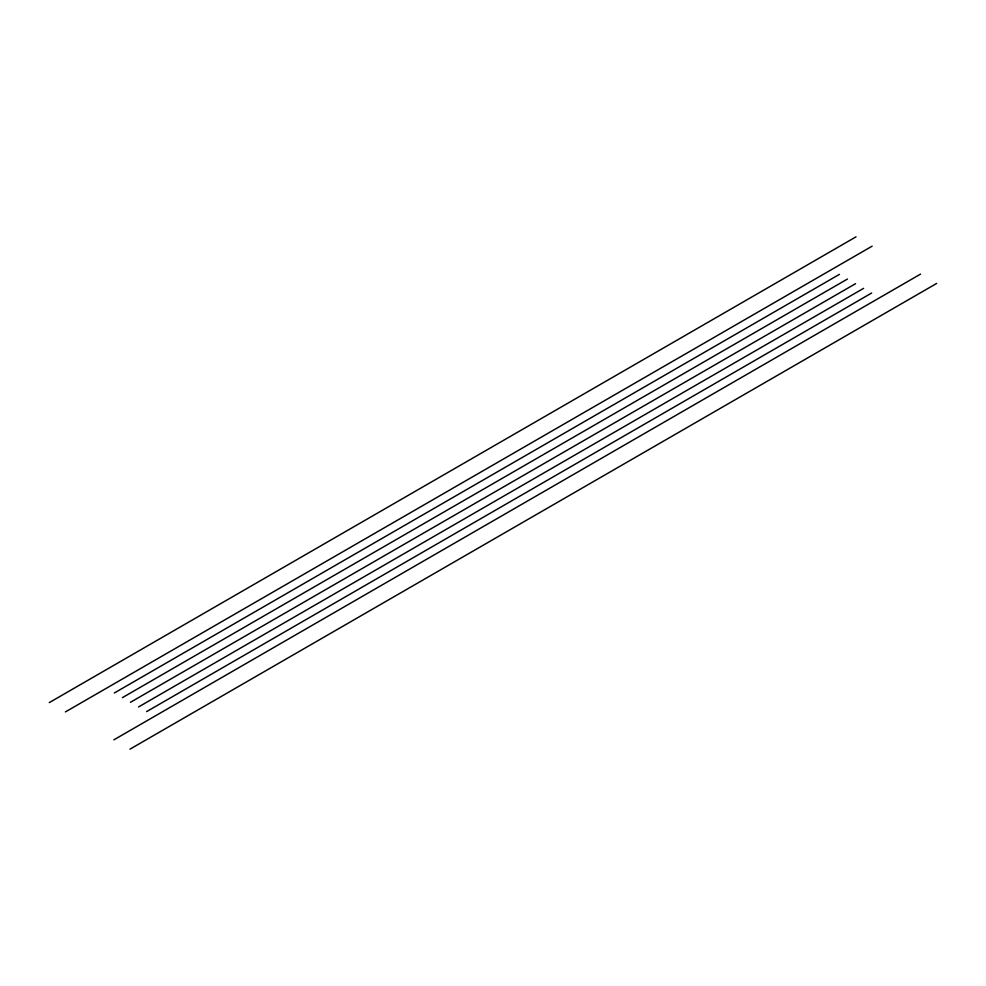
<?xml version="1.0" encoding="UTF-8"?>
<svg xmlns="http://www.w3.org/2000/svg" width="986" height="986" viewBox="0 0 986 986"><rect width="100%" height="100%" fill="white"/><g stroke="black" fill="none" stroke-linecap="round" stroke-linejoin="round"><path stroke-width="1.48" d="M49.3 702.587L856.033 236.837M65.433 711.904L872.166 246.143M114.339 692.985L839.394 274.379M122.412 697.644L847.455 279.038M130.472 702.303L855.528 283.697M138.545 706.962L863.588 288.356M146.606 711.621L871.661 293.015M113.834 739.857L920.567 274.096M129.967 749.163L936.7 283.413"/></g></svg>
